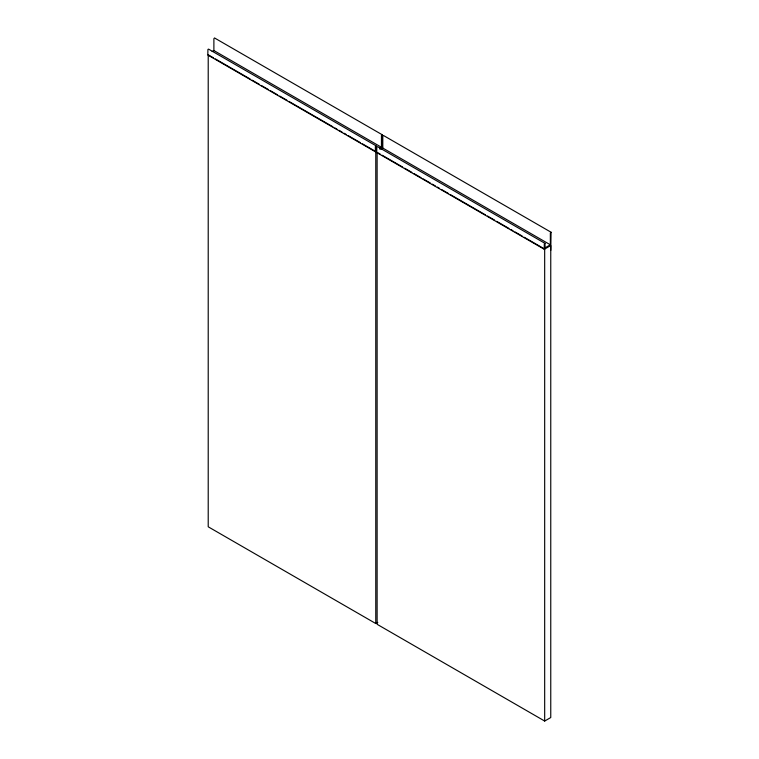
<?xml version="1.0" encoding="UTF-8"?>
<svg xmlns="http://www.w3.org/2000/svg" width="759" height="759" viewBox="0 0 759 759"><rect width="100%" height="100%" fill="white"/><g stroke="black" fill="none" stroke-linecap="round" stroke-linejoin="round"><path stroke-width="1.14" d="M212.141 51.546L213.886 50.54L381.445 147.274L381.445 135.482L382.166 134.713L382.289 148.925M379.699 148.29L381.445 147.274M379.823 149.191L381.843 148.014M375.696 151.961L207.805 55.027L207.928 49.439L208.526 49.098L376.084 145.832L376.208 150.301M381.046 149.068L382.792 148.062L550.351 244.796L550.351 232.994L551.072 232.235L550.759 250.413M550.351 244.796L545.114 247.823L544.99 243.354L377.432 146.61L376.834 146.961L376.711 152.54L544.611 249.474M524.241 237.254L544.677 249.047L550.759 245.537L550.759 717.54L544.677 721.05L377.119 624.306L377.119 152.312M213.317 57.741L208.213 54.79L208.213 526.793L375.771 623.528L377.792 622.361M544.99 243.354L544.288 243.981L544.269 249.284M382.166 134.713L214.512 37.95L213.886 38.737L213.886 50.54M551.072 232.235L383.428 135.472L382.792 136.259L382.792 148.062M376.084 145.832L375.373 146.459L375.363 151.762M215.357 58.917L250.1 78.974M252.14 80.15L259.293 84.287M261.333 85.463L268.487 89.59M270.536 90.776L277.68 94.903M279.729 96.08L286.883 100.207M288.923 101.393L332.859 126.753M334.899 127.939L336.939 129.115M338.988 130.292L342.053 132.066M344.093 133.242L346.142 134.419M348.182 135.605L360.44 142.683M362.489 143.859L375.771 151.525L375.771 623.528M378.143 152.901L380.183 154.077M382.223 155.263L402.659 167.056M404.708 168.232L411.852 172.369M413.902 173.545L421.055 177.672M423.095 178.858L430.249 182.985M432.288 184.162L435.353 185.936M437.402 187.112L439.442 188.289M441.482 189.475L448.635 193.602M450.685 194.778L485.418 214.835M487.458 216.011L494.612 220.148M496.661 221.324L508.919 228.402M510.959 229.579L513.008 230.764M515.048 231.941L522.201 236.068M544.677 249.047L544.677 721.05"/></g></svg>
